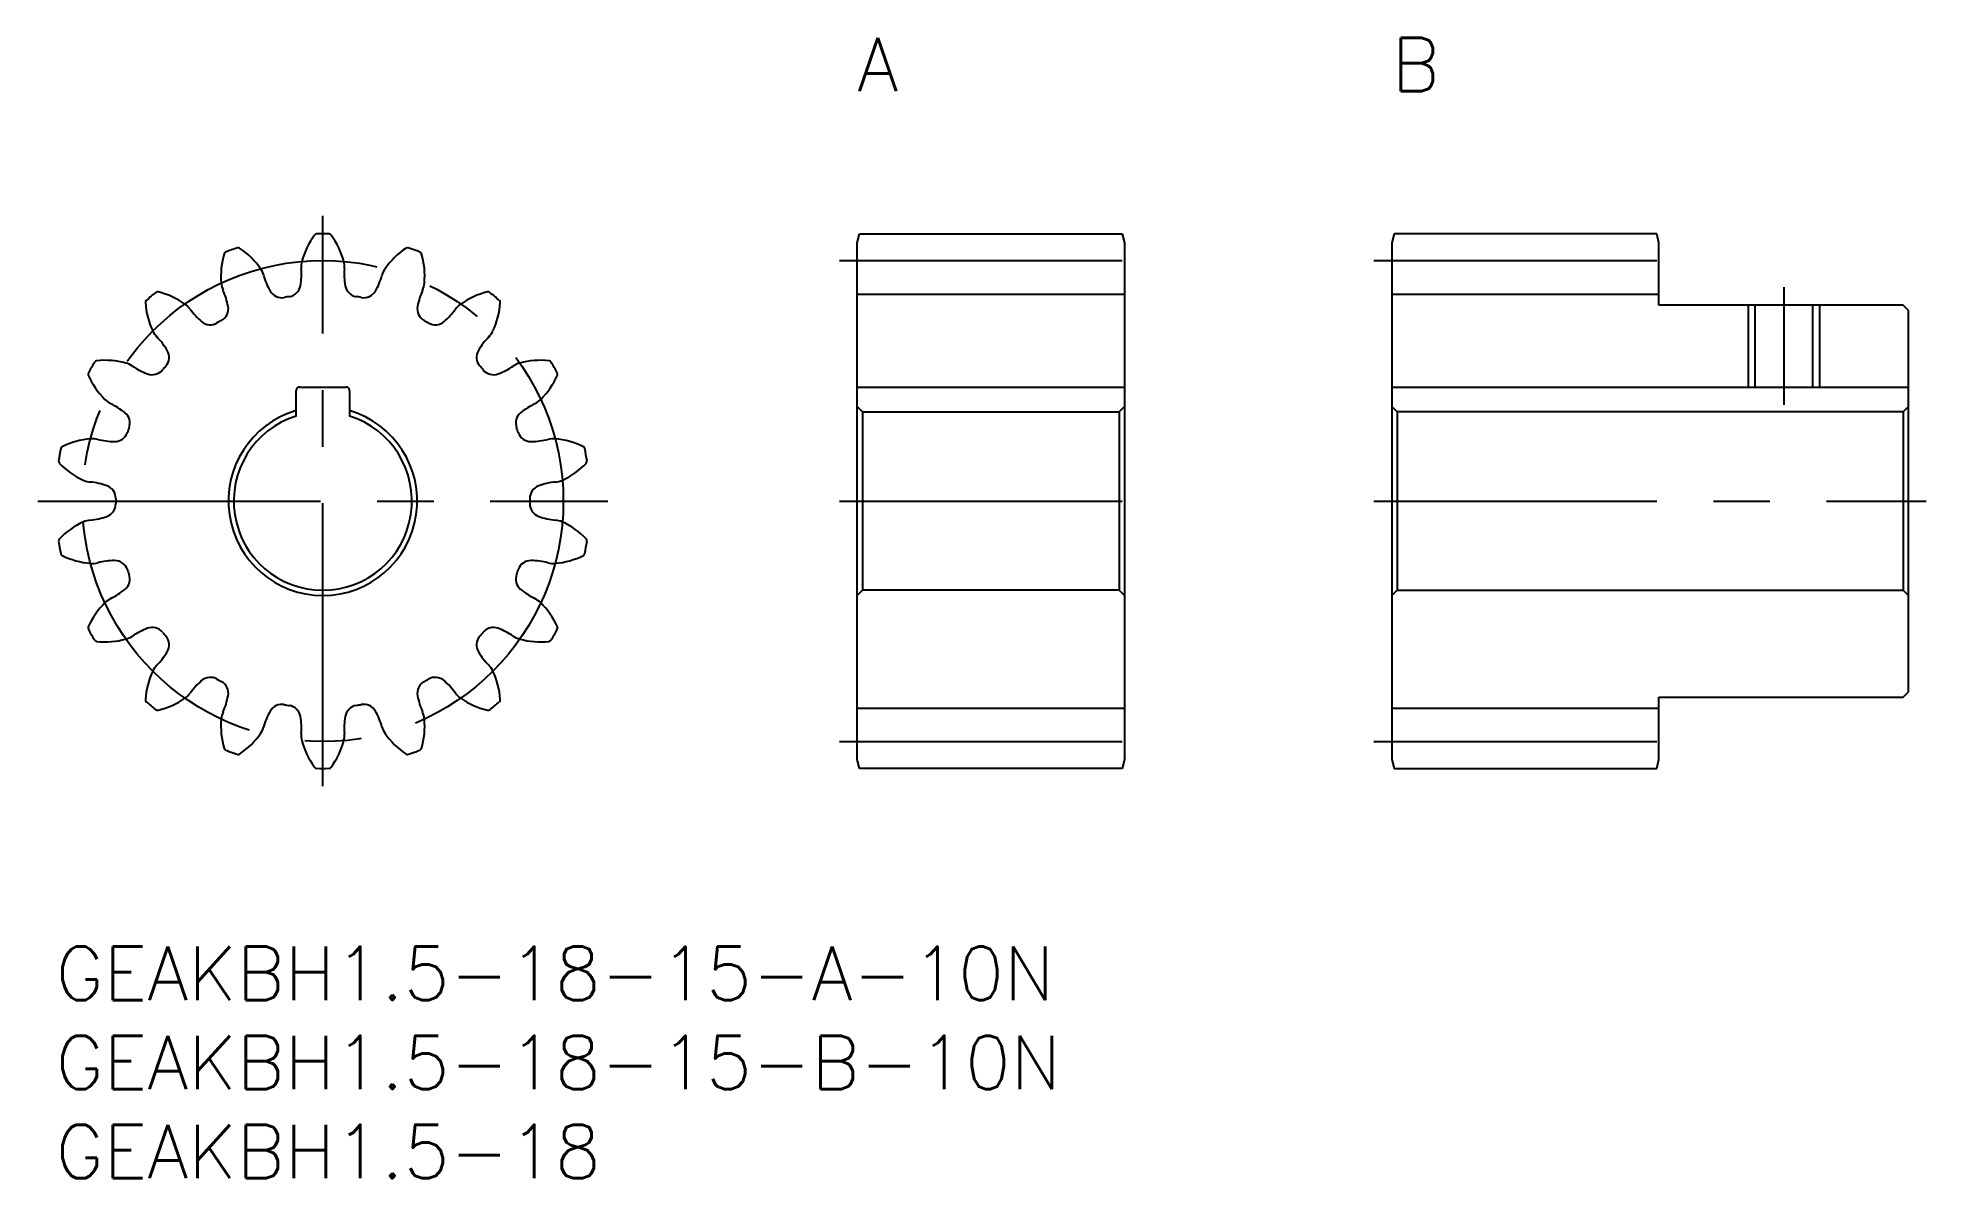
# Model space of a CAD drawing. Extents: x -1 to 105, y -13 to 51.
import ezdxf

# ---------------------------------------------------------------- set-up
doc = ezdxf.new("R2010")
doc.units = 0
doc.header["$LTSCALE"] = 0.5
doc.linetypes.add('CENTER', pattern=[50.8, 31.75, -6.35, 6.35, -6.35])
for name, color, linetype in [('MSM_CENTER', 1, 'CENTER'), ('MSM_CONTINUOUS', 7, 'CONTINUOUS'), ('MSM_NARROW', 5, 'CONTINUOUS'), ('MSM_PART_NUMBER', 7, 'CONTINUOUS')]:
    doc.layers.add(name, color=color, linetype=linetype)
doc.styles.get("Standard").update_dxf_attribs({"font": 'txt.shx', "height": 1, "bigfont": 'bigfont.shx'})

# ---------------------------------------------------------------- blocks, each defined once
blk = doc.blocks.new('*U3')
at = {"layer": 'MSM_PART_NUMBER'}
blk.add_text('GEAKBH1.5-18-15-B-10N', height=3, dxfattribs=at).set_placement((0, -8))
blk = doc.blocks.new('*U4')
at = {"layer": 'MSM_PART_NUMBER'}
blk.add_text('GEAKBH1.5-18-15-A-10N', height=3, dxfattribs=at).set_placement((0, -3))
blk = doc.blocks.new('*U5')
at = {"layer": 'MSM_PART_NUMBER'}
blk.add_text('GEAKBH1.5-18', height=3, dxfattribs=at).set_placement((0, -13))
blk = doc.blocks.new('*U6')
at = {"layer": 'MSM_PART_NUMBER'}
blk.add_text('A', height=3, dxfattribs=at).set_placement((45, 48))
blk = doc.blocks.new('*U7')
at = {"layer": 'MSM_PART_NUMBER'}
blk.add_text('B', height=3, dxfattribs=at).set_placement((75, 48))

msp = doc.modelspace()

# ---------------------------------------------------------------- linework, layer by layer
at = {"layer": 'MSM_CENTER'}
for p, q in [((15, 9), (15, 41)), ((44, 38.5), (61, 38.5)), ((74, 38.5), (91, 38.5)), ((97, 37), (97, 30.4)), ((-1, 25), (31, 25)), ((44, 25), (61, 25)), ((74, 25), (105, 25)), ((44, 11.5), (61, 11.5)), ((74, 11.5), (91, 11.5))]:
    msp.add_line(p, q, dxfattribs=at)
msp.add_circle((15, 25), 13.5, dxfattribs=at)
at = {"layer": 'MSM_CONTINUOUS'}
for p, q in [((45, 39.5), (45.13, 40)), ((45, 10.5), (45, 39.5)), ((45.13, 40), (59.87, 40)), ((59.87, 40), (60, 39.5)), ((60, 39.5), (60, 10.5)), ((75.13, 40), (75, 39.5)), ((75, 39.5), (75, 10.5)), ((89.87, 40), (75.13, 40)), ((90, 39.5), (89.87, 40)), ((90, 36), (90, 39.5)), ((45, 36.62), (60, 36.62)), ((75, 36.62), (90, 36.62)), ((103.7, 36), (90, 36)), ((95.38, 36), (95.38, 31.4)), ((98.62, 36), (98.62, 31.4)), ((104, 35.7), (103.7, 36)), ((104, 14.3), (104, 35.7)), ((13.5, 29.77), (13.5, 31.2)), ((13.7, 31.4), (16.3, 31.4)), ((16.5, 31.2), (16.5, 29.77)), ((45, 31.4), (60, 31.4)), ((75, 31.4), (104, 31.4)), ((45, 30.3), (45.3, 30)), ((45.3, 30), (45.3, 20)), ((45.3, 30), (59.7, 30)), ((59.7, 30), (60, 30.3)), ((59.7, 30), (59.7, 20)), ((75.3, 30), (75, 30.3)), ((75.3, 30), (75.3, 20)), ((103.7, 30), (75.3, 30)), ((104, 30.3), (103.7, 30)), ((103.7, 30), (103.7, 20)), ((45.3, 20), (45, 19.7)), ((59.7, 20), (45.3, 20)), ((60, 19.7), (59.7, 20)), ((75, 19.7), (75.3, 20)), ((75.3, 20), (103.7, 20)), ((103.7, 20), (104, 19.7)), ((90, 14), (103.7, 14)), ((90, 10.5), (90, 14)), ((103.7, 14), (104, 14.3)), ((45, 13.38), (60, 13.38)), ((75, 13.38), (90, 13.38)), ((45.13, 10), (45, 10.5)), ((59.87, 10), (45.13, 10)), ((60, 10.5), (59.87, 10)), ((75, 10.5), (75.13, 10)), ((75.13, 10), (89.87, 10)), ((89.87, 10), (90, 10.5))]:
    msp.add_line(p, q, dxfattribs=at)
for centre, radius, start, end in [((18.17, 37.28), 4.5, 143.9157, 165), ((14.65, 39.85), 0.15, 91.3328, 143.9157), ((15, 25), 15, 88.6672, 91.3328), ((15.35, 39.85), 0.15, 36.0843, 88.6672), ((11.83, 37.28), 4.5, 15, 36.0843), ((13.78, 37.63), 4.5, 163.9157, 185), ((9.6, 38.83), 0.15, 111.3328, 163.9157), ((15, 25), 15, 108.6672, 111.3328), ((10.25, 39.07), 0.15, 56.0843, 108.6672), ((7.82, 35.46), 4.5, 35, 56.0843), ((15, 38.13), 1.22, 165, 184.2981), ((15, 38.13), 1.22, 355.7019, 15), ((22.18, 35.46), 4.5, 123.9157, 145), ((19.75, 39.07), 0.15, 71.3328, 123.9157), ((15, 25), 15, 68.6672, 71.3328), ((20.4, 38.83), 0.15, 16.0843, 68.6672), ((16.22, 37.63), 4.5, 355, 16.0843), ((10.51, 37.34), 1.22, 185, 204.2981), ((10.51, 37.34), 1.22, 15.7019, 35.0001), ((15.53, 38.75), 4, 195.7019, 209.3757), ((9.8, 37.74), 4, 350.6243, 4.2981), ((20.2, 37.74), 4, 175.7019, 189.3757), ((14.47, 38.75), 4, 330.6243, 344.2981), ((19.49, 37.34), 1.22, 145, 164.2981), ((19.49, 37.34), 1.22, 335.7019, 355), ((5.19, 36.15), 0.15, 131.3328, 183.9157), ((9.53, 36.45), 4.5, 183.9157, 205), ((15, 25), 15, 128.6672, 131.3328), ((5.72, 36.59), 0.15, 76.0843, 128.6672), ((4.68, 32.37), 4.5, 55, 76.0843), ((6.56, 35.06), 1.22, 35.7019, 55.0001), ((5.75, 35.19), 4, 10.6243, 24.2981), ((12.7, 37.16), 0.75, 209.3757, 280.7141), ((15, 25), 11.63, 99.2859, 100.7141), ((13, 37.21), 0.75, 279.2859, 350.6243), ((17, 37.21), 0.75, 189.3757, 260.7141), ((15, 25), 11.63, 79.2859, 80.7141), ((17.3, 37.16), 0.75, 259.2859, 330.6243), ((24.25, 35.19), 4, 155.7019, 169.3757), ((23.44, 35.06), 1.22, 125, 144.2981), ((25.32, 32.37), 4.5, 103.9157, 125), ((24.28, 36.59), 0.15, 51.3328, 103.9157), ((15, 25), 15, 48.6672, 51.3328), ((20.47, 36.45), 4.5, 335, 356.0843), ((24.81, 36.15), 0.15, 356.0843, 48.6672), ((10.8, 38.11), 4, 215.7019, 229.3757), ((8.68, 35.64), 0.75, 229.3757, 300.7141), ((15, 25), 11.63, 119.2859, 120.7141), ((8.95, 35.79), 0.75, 299.2859, 10.6243), ((21.05, 35.79), 0.75, 169.3757, 240.7141), ((15, 25), 11.62, 59.2859, 60.7141), ((21.32, 35.64), 0.75, 239.2859, 310.6243), ((19.2, 38.11), 4, 310.6243, 324.2981), ((6.56, 35.06), 1.22, 205, 224.2981), ((2.82, 31.42), 4, 30.6243, 44.2981), ((27.18, 31.42), 4, 135.7019, 149.3757), ((23.44, 35.06), 1.22, 315.7019, 335), ((2.32, 32.72), 0.15, 96.0843, 148.6672), ((2.78, 28.4), 4.5, 75, 96.0843), ((5.62, 33.07), 0.75, 319.2859, 30.6243), ((24.38, 33.07), 0.75, 149.3757, 220.7141), ((27.22, 28.4), 4.5, 83.9157, 105), ((27.68, 32.72), 0.15, 31.3328, 83.9157), ((1.97, 32.12), 0.15, 151.3328, 203.9157), ((5.95, 33.89), 4.5, 203.9157, 225), ((15, 25), 15, 148.6672, 151.3328), ((3.63, 31.57), 1.22, 55.7019, 75.0001), ((6.57, 35.88), 4, 235.7019, 249.3757), ((5.42, 32.84), 0.75, 249.3757, 320.7141), ((15, 25), 11.62, 139.2859, 140.7141), ((15, 25), 11.63, 39.2859, 40.7141), ((24.58, 32.84), 0.75, 219.2859, 290.6243), ((23.43, 35.88), 4, 290.6243, 304.2981), ((26.37, 31.57), 1.22, 105, 124.2981), ((24.05, 33.89), 4.5, 315, 336.0843), ((15, 25), 15, 28.6672, 31.3328), ((28.03, 32.12), 0.15, 336.0843, 28.6672), ((13.7, 31.2), 0.2, 90, 180), ((16.3, 31.2), 0.2, 0, 90), ((3.63, 31.57), 1.22, 225, 244.2981), ((1.36, 26.86), 4, 50.6243, 64.2981), ((3.42, 29.38), 0.75, 339.2859, 50.6243), ((15, 25), 5.3, 106.4405, 73.5595), ((15, 25), 5, 107.4576, 72.5424), ((26.58, 29.38), 0.75, 129.3757, 200.7141), ((28.64, 26.86), 4, 115.7019, 129.3757), ((26.37, 31.57), 1.22, 295.7019, 315), ((3.32, 29.09), 0.75, 269.3757, 340.7141), ((15, 25), 11.62, 159.2859, 160.7141), ((15, 25), 11.62, 19.2859, 20.7141), ((26.68, 29.09), 0.75, 199.2859, 270.6243), ((15, 25), 15, 168.6672, 171.3328), ((0.44, 27.92), 0.15, 116.0843, 168.6672), ((2.35, 24.01), 4.5, 95, 116.0843), ((2.07, 27.28), 1.22, 75.7019, 95.0001), ((3.35, 32.34), 4, 255.7019, 269.3757), ((26.65, 32.34), 4, 270.6243, 284.2981), ((27.93, 27.28), 1.22, 85, 104.2981), ((27.65, 24.01), 4.5, 63.9157, 85), ((29.56, 27.92), 0.15, 11.3328, 63.9157), ((15, 25), 15, 8.6672, 11.3328), ((0.32, 27.24), 0.15, 171.3328, 223.9157), ((3.45, 30.25), 4.5, 223.9157, 245), ((26.55, 30.25), 4.5, 295, 316.0843), ((29.68, 27.24), 0.15, 316.0843, 8.6672), ((2.07, 27.28), 1.22, 245, 264.2981), ((1.55, 22.09), 4, 70.6243, 84.2981), ((2.63, 25.15), 0.75, 359.2859, 70.6243), ((27.37, 25.15), 0.75, 109.3757, 180.7141), ((28.45, 22.09), 4, 95.7019, 109.3757), ((27.93, 27.28), 1.22, 275.7019, 295), ((2.63, 24.85), 0.75, 289.3757, 0.7141), ((15, 25), 11.62, 179.2859, 180.7141), ((15, 25), 11.63, 359.2859, 0.7141), ((27.37, 24.85), 0.75, 179.2859, 250.6243), ((3.45, 19.75), 4.5, 115, 136.0843), ((2.07, 22.72), 1.22, 95.7019, 115.0001), ((1.55, 27.91), 4, 275.7019, 289.3757), ((28.45, 27.91), 4, 250.6243, 264.2981), ((27.93, 22.72), 1.22, 65, 84.2981), ((26.55, 19.75), 4.5, 43.9157, 65), ((0.32, 22.76), 0.15, 136.0843, 188.6672), ((15, 25), 15, 188.6672, 191.3328), ((15, 25), 15, 348.6672, 351.3328), ((29.68, 22.76), 0.15, 351.3328, 43.9157), ((0.44, 22.08), 0.15, 191.3328, 243.9157), ((2.35, 25.99), 4.5, 243.9157, 265), ((2.07, 22.72), 1.22, 265, 284.2981), ((3.35, 17.66), 4, 90.6243, 104.2981), ((3.32, 20.91), 0.75, 19.2859, 90.6243), ((26.68, 20.91), 0.75, 89.3757, 160.7141), ((26.65, 17.66), 4, 75.7019, 89.3757), ((27.93, 22.72), 1.22, 255.7019, 275), ((27.65, 25.99), 4.5, 275, 296.0843), ((29.56, 22.08), 0.15, 296.0843, 348.6672), ((3.42, 20.62), 0.75, 309.3757, 20.7141), ((15, 25), 11.63, 199.2859, 200.7141), ((26.58, 20.62), 0.75, 159.2859, 230.6243), ((15, 25), 11.63, 339.2859, 340.7141), ((5.95, 16.11), 4.5, 135, 156.0843), ((3.63, 18.43), 1.22, 115.7019, 135.0001), ((1.36, 23.14), 4, 295.7019, 309.3757), ((28.64, 23.14), 4, 230.6243, 244.2981), ((26.37, 18.43), 1.22, 45, 64.2981), ((24.05, 16.11), 4.5, 23.9157, 45), ((1.97, 17.88), 0.15, 156.0843, 208.6672), ((15, 25), 15, 208.6672, 211.3328), ((2.32, 17.28), 0.15, 211.3328, 263.9157), ((2.78, 21.6), 4.5, 263.9157, 285), ((3.63, 18.43), 1.22, 285, 304.2981), ((6.57, 14.12), 4, 110.6243, 124.2981), ((5.42, 17.16), 0.75, 39.2859, 110.6243), ((15, 25), 11.62, 219.2859, 220.7141), ((5.62, 16.93), 0.75, 329.3757, 40.7141), ((24.38, 16.93), 0.75, 139.2859, 210.6243), ((15, 25), 11.63, 319.2859, 320.7141), ((24.58, 17.16), 0.75, 69.3757, 140.7141), ((23.43, 14.12), 4, 55.7019, 69.3757), ((26.37, 18.43), 1.22, 235.7019, 255), ((27.22, 21.6), 4.5, 255, 276.0843), ((27.68, 17.28), 0.15, 276.0843, 328.6672), ((15, 25), 15, 328.6672, 331.3328), ((28.03, 17.88), 0.15, 331.3328, 23.9157), ((2.82, 18.58), 4, 315.7019, 329.3757), ((27.18, 18.58), 4, 210.6243, 224.2981), ((9.53, 13.55), 4.5, 155, 176.0843), ((6.56, 14.94), 1.22, 135.7019, 155), ((10.8, 11.89), 4, 130.6243, 144.2981), ((8.68, 14.36), 0.75, 59.2859, 130.6243), ((15, 25), 11.63, 239.2859, 240.7141), ((8.95, 14.21), 0.75, 349.3757, 60.7141), ((21.05, 14.21), 0.75, 119.2859, 190.6243), ((15, 25), 11.62, 299.2859, 300.7141), ((21.32, 14.36), 0.75, 49.3757, 120.7141), ((19.2, 11.89), 4, 35.7019, 49.3757), ((23.44, 14.94), 1.22, 25, 44.2981), ((20.47, 13.55), 4.5, 3.9157, 25), ((5.19, 13.85), 0.15, 176.0843, 228.6672), ((4.68, 17.63), 4.5, 283.9157, 305), ((6.56, 14.94), 1.22, 305, 324.2981), ((5.75, 14.81), 4, 335.7019, 349.3757), ((24.25, 14.81), 4, 190.6243, 204.2981), ((23.44, 14.94), 1.22, 215.7019, 235), ((25.32, 17.63), 4.5, 235, 256.0843), ((24.81, 13.85), 0.15, 311.3328, 3.9157), ((15, 25), 15, 228.6672, 231.3328), ((5.72, 13.41), 0.15, 231.3328, 283.9157), ((13.78, 12.37), 4.5, 175, 196.0843), ((10.51, 12.66), 1.22, 155.7019, 175), ((15.53, 11.25), 4, 150.6243, 164.2981), ((12.7, 12.84), 0.75, 79.2859, 150.6243), ((15, 25), 11.63, 259.2859, 260.7141), ((13, 12.79), 0.75, 9.3757, 80.7141), ((9.8, 12.26), 4, 355.7019, 9.3757), ((20.2, 12.26), 4, 170.6243, 184.2981), ((17, 12.79), 0.75, 99.2859, 170.6243), ((15, 25), 11.62, 279.2859, 280.7141), ((17.3, 12.84), 0.75, 29.3757, 100.7141), ((14.47, 11.25), 4, 15.7019, 29.3757), ((16.22, 12.37), 4.5, 343.9157, 5), ((19.49, 12.66), 1.22, 5, 24.2981), ((24.28, 13.41), 0.15, 256.0843, 308.6672), ((15, 25), 15, 308.6672, 311.3328), ((7.82, 14.54), 4.5, 303.9157, 325), ((10.51, 12.66), 1.22, 325, 344.2981), ((15, 11.87), 1.22, 175.7019, 195), ((15, 11.87), 1.22, 345, 4.2981), ((19.49, 12.66), 1.22, 195.7019, 215), ((22.18, 14.54), 4.5, 215, 236.0843), ((9.6, 11.17), 0.15, 196.0843, 248.6672), ((15, 25), 15, 248.6672, 251.3328), ((10.25, 10.93), 0.15, 251.3328, 303.9157), ((18.17, 12.72), 4.5, 195, 216.0843), ((11.83, 12.72), 4.5, 323.9157, 345), ((19.75, 10.93), 0.15, 236.0843, 288.6672), ((15, 25), 15, 288.6672, 291.3328), ((20.4, 11.17), 0.15, 291.3328, 343.9157), ((14.65, 10.15), 0.15, 216.0843, 268.6672), ((15, 25), 15, 268.6672, 271.3328), ((15.35, 10.15), 0.15, 271.3328, 323.9157)]:
    msp.add_arc(centre, radius, start, end, dxfattribs=at)
at = {"layer": 'MSM_NARROW'}
for p, q in [((95, 36), (95, 31.4)), ((99, 36), (99, 31.4))]:
    msp.add_line(p, q, dxfattribs=at)

# ---------------------------------------------------------------- block references
at = {"layer": 'MSM_CONTINUOUS'}
for name in ['*U6', '*U7', '*U4', '*U3', '*U5']:
    msp.add_blockref(name, (0, 0), dxfattribs=at)

doc.saveas('drawing.dxf')
